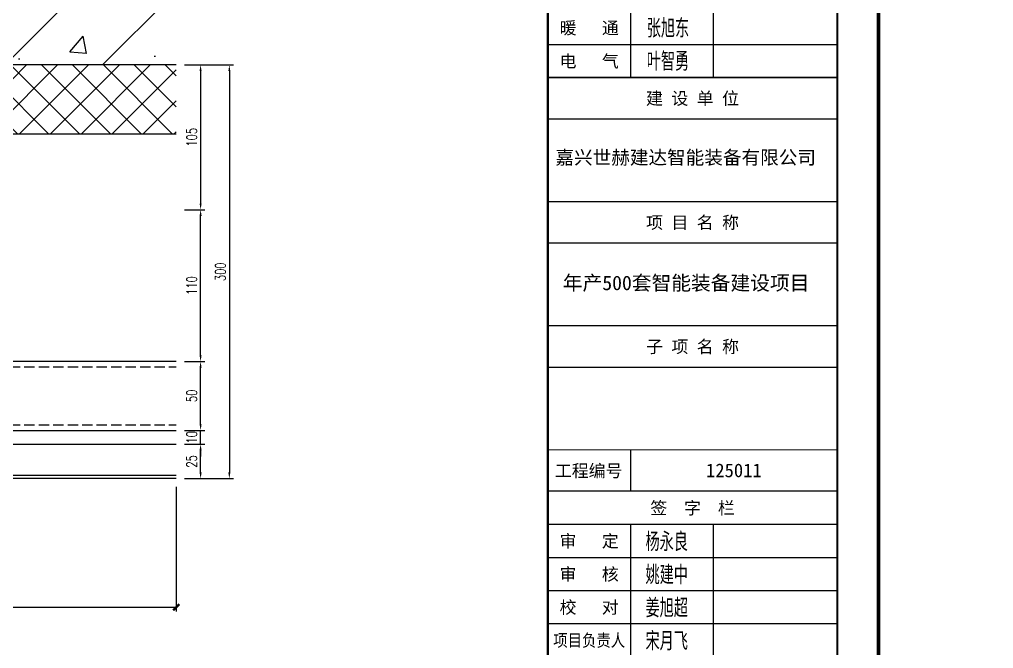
# Model space of a CAD drawing. Extents: x -160106 to 966792, y -663931 to 1550022.
# Drawn here: x -87081 to -86374, y -99236 to -98780 of the extents above; entities that cross this region are included whole.
import ezdxf
from ezdxf.enums import TextEntityAlignment as Align

# ---------------------------------------------------------------- set-up
doc = ezdxf.new("R2010")
doc.units = 0
doc.linetypes.add('ZN-DASH', pattern=[0.35, 0.25, -0.1])
for name, color, linetype in [('!ZN1-填充-8', 8, 'Continuous'), ('!ZN1-标注-173', 173, 'Continuous'), ('!ZN2-WALL-5', 5, 'Continuous'), ('!ZN3-铝板幕墙-3', 3, 'Continuous'), ('!ZN5-钢材投影-40', 40, 'Continuous'), ('!ZN6-虚线-8', 8, 'ZN-DASH'), ('0-cxFrame', 155, 'Continuous'), ('DIM', 173, 'Continuous'), ('qianming', 155, 'Continuous')]:
    doc.layers.add(name, color=color, linetype=linetype)
doc.layers.add('0-cxText', color=131, linetype='Continuous', lineweight=25)
doc.styles.add('BZHZ', font='bzxw', dxfattribs={"width": 0.8, "bigfont": 'bzhz'})
doc.styles.add('cx_biaoti', font='')
doc.styles.add('cx_tuming', font='simhei.ttf')
doc.styles.add('cx_tuqian1', font='')
doc.styles.add('DHTEXT-1', font='ROMANS.shx', dxfattribs={"width": 0.7, "bigfont": 'CHINESE.shx'})
doc.styles.add('ZNDimTStyle', font='ROMANS.shx', dxfattribs={"width": 0.7, "bigfont": 'CHINESE.shx'})
doc.styles.add('黑体', font='simhei.ttf', dxfattribs={"height": 12})
doc.styles.get('cx_biaoti').set_extended_font_data('SimSun')
doc.styles.get('cx_tuqian1').set_extended_font_data('SimSun')
doc.dimstyles.new('ZN3', dxfattribs={"dimscale": 3, "dimtxt": 2.5, "dimasz": 1.5, "dimexe": 1, "dimexo": 2, "dimgap": 0.9, "dimtad": 1, "dimdec": 0, "dimdsep": 46, "dimtxsty": 'DHTEXT-1', "dimblk": 'ARCHTICK', "dimcen": 2.5, "dimclrd": 173, "dimclre": 173, "dimclrt": 7, "dimazin": 2, "dimtfac": 1, "dimtix": 1, "dimtmove": 2, "dimatfit": 3, "dimfxl": 0, "dimarcsym": 0})
doc.dimstyles.new('ZN机械-3', dxfattribs={"dimscale": 3, "dimtxt": 2.5, "dimasz": 1.5, "dimexe": 1, "dimexo": 2, "dimgap": 0.9, "dimtad": 1, "dimdec": 0, "dimzin": 0, "dimdsep": 46, "dimtxsty": 'ZNDimTStyle', "dimcen": 2.5, "dimdle": 1, "dimclrd": 173, "dimclre": 173, "dimclrt": 7, "dimazin": 2, "dimtfac": 1, "dimtdec": 4, "dimtix": 1, "dimtmove": 2, "dimatfit": 3, "dimfxl": 0, "dimfrac": 2, "dimtolj": 1, "dimtzin": 0, "dimarcsym": 0})

# ---------------------------------------------------------------- blocks, each defined once
blk = doc.blocks.new('zjcx_lan_huiqian(Dragon)')
for p, q in [((-7000, -800), (0, -800)), ((-5000, -800), (-5000, -4800)), ((-3000, -800), (-3000, -4800)), ((-7000, -1600), (0, -1600)), ((-7000, -2400), (0, -2400)), ((-7000, -3200), (0, -3200)), ((-7000, -4000), (0, -4000))]:
    blk.add_line(p, q)
at = {"const_width": 30}
blk.add_lwpolyline([(-7000, 0), (0, 0)], dxfattribs=at)
blk.add_lwpolyline([(-7000, 0), (0, 0), (0, -4800), (-7000, -4800)], close=True, dxfattribs=at)
at = {"style": 'cx_biaoti'}
for s, p in [('会  签  栏', (-3500, -400)), ('建   筑', (-6000, -1200)), ('结   构', (-6000, -2000)), ('给排水', (-6000, -2800)), ('暖   通', (-6000, -3600)), ('电   气', (-6000, -4400))]:
    blk.add_text(s, height=300, dxfattribs=at).set_placement(p, align=Align.MIDDLE)
blk = doc.blocks.new('T-汇签(Dragon)')
at = {"layer": '0-cxFrame'}
blk.add_blockref('zjcx_lan_huiqian(Dragon)', (0, 0), dxfattribs=at)
at = {"layer": 'qianming', "style": 'BZHZ', "width": 0.8}
for s, p in [('黄岩峰', (-4094, -1189)), ('蒋松松', (-4094, -2789)), ('张旭东', (-4094, -3589)), ('叶智勇', (-4094, -4389))]:
    blk.add_text(s, height=450, dxfattribs=at).set_placement(p, align=Align.MIDDLE)
blk = doc.blocks.new('zjcx_lan_qianzi(Dragon)')
for p, q in [((-7000, 4800), (0, 4800)), ((-5000, 4800), (-5000, 0)), ((-3000, 4800), (-3000, 0)), ((-7000, 4000), (0, 4000)), ((-7000, 3200), (0, 3200)), ((-7000, 2400), (0, 2400)), ((-7000, 1600), (0, 1600)), ((-7000, 800), (0, 800))]:
    blk.add_line(p, q)
at = {"const_width": 30}
blk.add_lwpolyline([(-7000, 5600), (0, 5600)], dxfattribs=at)
blk.add_lwpolyline([(-7000, 5600), (0, 5600), (0, 0), (-7000, 0)], close=True, dxfattribs=at)
at = {"style": 'cx_biaoti'}
for s, p in [('签  字  栏', (-3500, 5200)), ('审   定', (-6000, 4400)), ('审   核', (-6000, 3600)), ('校   对', (-6000, 2800)), ('设   计', (-6000, 400))]:
    blk.add_text(s, height=300, dxfattribs=at).set_placement(p, align=Align.MIDDLE)
at = {"style": 'cx_biaoti', "width": 0.85}
for s, p in [('项目负责人', (-6000, 2000)), ('专业负责人', (-6000, 1200))]:
    blk.add_text(s, height=300, dxfattribs=at).set_placement(p, align=Align.MIDDLE)
blk = doc.blocks.new('T-签字(Dragon)')
at = {"layer": '0-cxFrame'}
blk.add_blockref('zjcx_lan_qianzi(Dragon)', (0, 0), dxfattribs=at)
at = {"layer": 'qianming', "style": 'BZHZ', "width": 0.8}
for s, p in [('杨永良', (-4124, 4400)), ('姚建中', (-4124, 3600)), ('姜旭超', (-4124, 2800)), ('宋月飞', (-4124, 2000)), ('宋月飞', (-4124, 1200)), ('叶佳超', (-4124, 400))]:
    blk.add_text(s, height=450, dxfattribs=at).set_placement(p, align=Align.MIDDLE)
blk = doc.blocks.new('zjcx_lan_xiangmu(Dragon)')
for p, q in [((-7000, 9000), (0, 9000)), ((-7000, 6000), (0, 6000)), ((-7000, 3000), (0, 3000)), ((-5000, 1000), (-5000, 0))]:
    blk.add_line(p, q)
at = {"const_width": 30}
for points in [[(-7000, 10000), (0, 10000)], [(-7000, 7000), (0, 7000)], [(-7000, 7000), (0, 7000)], [(-7000, 4000), (0, 4000)], [(-7000, 4000), (0, 4000)], [(-7000, 1000), (0, 1000)], [(-7000, 0), (0, 0)]]:
    blk.add_lwpolyline(points, dxfattribs=at)
blk.add_lwpolyline([(-7000, 10000), (0, 10000), (0, 0), (-7000, 0)], close=True)
at = {"style": 'cx_biaoti'}
for s, p in [('建 设 单 位', (-3500, 9500)), ('项 目 名 称', (-3500, 6500)), ('子 项 名 称', (-3500, 3500)), ('工程编号', (-6013, 500))]:
    blk.add_text(s, height=300, dxfattribs=at).set_placement(p, align=Align.MIDDLE)
blk = doc.blocks.new('T-项目(Dragon)')
blk.add_blockref('zjcx_lan_xiangmu(Dragon)', (0, 0))
at = {"color": 3, "style": 'cx_tuming'}
for s, height, p in [('嘉兴世赫建达智能装备有限公司', 330, (-6816, 7901)), ('年产500套智能装备建设项目 ', 350, (-6638, 4859))]:
    blk.add_text(s, height=height, dxfattribs=at).set_placement(p)
blk = doc.blocks.new('zjcx_T2(Dragon)')
at = {"layer": '0-cxFrame', "const_width": 50}
blk.add_lwpolyline([(-7000, 40000), (0, 40000), (0, 0), (-7000, 0)], close=True, dxfattribs=at)
at = {"layer": '0-cxFrame'}
for name, p in [('T-汇签(Dragon)', (0, 29800)), ('T-项目(Dragon)', (0, 15000)), ('T-签字(Dragon)', (0, 9400))]:
    blk.add_blockref(name, p, dxfattribs=at)
blk = doc.blocks.new('TK22.A2 L(Dragon)')
at = {"layer": '0-cxFrame', "color": 7, "const_width": 0.5}
blk.add_lwpolyline([(0, 0), (-594, 0), (-594, 420), (0, 420)], close=True, dxfattribs=at)
at = {"layer": '0-cxFrame', "const_width": 0.5}
for points in [[(-80, 10), (-574, 10), (-574, 410), (-80, 410)], [(-10, 10), (-80, 10), (-80, 410), (-10, 410)]]:
    blk.add_lwpolyline(points, close=True, dxfattribs=at)
at = {"layer": '0-cxFrame', "xscale": 0.01, "yscale": 0.01, "zscale": 0.01}
blk.add_blockref('zjcx_T2(Dragon)', (-10, 10), dxfattribs=at)
at = {"style": '黑体', "flags": 4}
blk.add_attdef('图幅', text='', height=3.3, dxfattribs=at).set_placement((-40, 3), align=Align.RIGHT)
at = {"layer": '0-cxText', "flags": 4}
for tag, height, style, p in [('建设单位', 3.5, 'cx_tuming', (-45, 240)), ('项目名称', 3.5, 'cx_tuming', (-45, 210)), ('子项名称', 3.5, 'cx_tuming', (-45, 180)), ('工程编号', 3.3, 'cx_tuqian1', (-35, 165)), ('图名1', 3.5, 'cx_tuming', (-45, 87)), ('图名2', 3.5, 'cx_tuming', (-45, 79)), ('图名3', 3.5, 'cx_tuming', (-45, 71)), ('出图日期', 3.3, 'cx_tuqian1', (-39, 60)), ('专业', 3.3, 'cx_tuqian1', (-55, 52)), ('图号', 3.3, 'cx_tuqian1', (-55, 44)), ('版次', 3.3, 'cx_tuqian1', (-20, 44))]:
    blk.add_attdef(tag, text='', height=height, dxfattribs=dict(at, style=style)).set_placement(p, align=Align.MIDDLE)
at = {"layer": 'Defpoints', "color": 6, "flags": 4}
for tag, height, style, p in [('tufu', 3.3, '黑体', (-12, 12)), ('dwfname', 4, 'cx_tuqian1', (-80, 3))]:
    blk.add_attdef(tag, text='', height=height, dxfattribs=dict(at, style=style)).set_placement(p, align=Align.RIGHT)
blk = doc.blocks.new('*U2077')
at = {"layer": '!ZN3-铝板幕墙-3'}
blk.add_line((13.5, -5), (381.23, -5), dxfattribs=at)
blk.add_lwpolyline([(381.23, -30), (10, -30, -0.414214), (8, -28), (8, -5), (10.5, -5), (10.5, -27, 0.414214), (11, -27.5), (381.23, -27.5)], format="xyb", dxfattribs=at)
blk = doc.blocks.new('*D2082')
at = {"layer": '!ZN1-标注-173', "color": 173, "lineweight": -2, "ltscale": 30, "transparency": 16777216}
for p, q in [((-86961.16, -98813.11), (-86925.57, -98813.11)), ((-86928.57, -98817.61), (-86928.57, -99108.61)), ((-86961.16, -99113.11), (-86925.57, -99113.11))]:
    blk.add_line(p, q, dxfattribs=at)
at = {"layer": '!ZN1-标注-173', "color": 173, "ltscale": 30, "transparency": 16777216}
for points in [[(-86929.32, -98817.61), (-86927.82, -98817.61), (-86928.57, -98813.11)], [(-86929.32, -99108.61), (-86927.82, -99108.61), (-86928.57, -99113.11)]]:
    blk.add_solid(points, dxfattribs=at)
at = {"layer": 'Defpoints', "color": 0, "ltscale": 30, "transparency": 16777216}
for p in [(-86967.16, -98813.11), (-86967.16, -99113.11), (-86928.57, -99113.11)]:
    blk.add_point(p, dxfattribs=at)
at = {"layer": '!ZN1-标注-173', "color": 7, "ltscale": 30, "transparency": 16777216, "insert": (-86935.02, -98963.11), "char_height": 7.5, "attachment_point": 5, "rotation": 90, "style": 'ZNDimTStyle'}
blk.add_mtext('\\A1;300', dxfattribs=at)
blk = doc.blocks.new('*D2078')
at = {"layer": '!ZN1-标注-173', "color": 173, "lineweight": -2, "ltscale": 20, "transparency": 16777216}
for p, q in [((-86961.16, -98918.11), (-86946.43, -98918.11)), ((-86949.43, -99023.61), (-86949.43, -98922.61)), ((-86961.16, -99028.11), (-86946.43, -99028.11))]:
    blk.add_line(p, q, dxfattribs=at)
at = {"layer": '!ZN1-标注-173', "color": 173, "ltscale": 20, "transparency": 16777216}
for points in [[(-86950.18, -98922.61), (-86948.68, -98922.61), (-86949.43, -98918.11)], [(-86950.18, -99023.61), (-86948.68, -99023.61), (-86949.43, -99028.11)]]:
    blk.add_solid(points, dxfattribs=at)
at = {"layer": 'Defpoints', "color": 0, "ltscale": 20, "transparency": 16777216}
for p in [(-86967.16, -98918.11), (-86949.43, -98918.11), (-86967.16, -99028.11)]:
    blk.add_point(p, dxfattribs=at)
at = {"layer": '!ZN1-标注-173', "color": 7, "ltscale": 20, "transparency": 16777216, "insert": (-86955.88, -98973.11), "char_height": 7.5, "attachment_point": 5, "rotation": 90, "style": 'ZNDimTStyle'}
blk.add_mtext('\\A1;110', dxfattribs=at)
blk = doc.blocks.new('*D2079')
at = {"layer": '!ZN1-标注-173', "color": 173, "lineweight": -2, "ltscale": 20, "transparency": 16777216}
for p, q in [((-86961.16, -99028.11), (-86946.43, -99028.11)), ((-86949.43, -99073.61), (-86949.43, -99032.61)), ((-86961.16, -99078.11), (-86946.43, -99078.11))]:
    blk.add_line(p, q, dxfattribs=at)
at = {"layer": '!ZN1-标注-173', "color": 173, "ltscale": 20, "transparency": 16777216}
for points in [[(-86950.18, -99032.61), (-86948.68, -99032.61), (-86949.43, -99028.11)], [(-86950.18, -99073.61), (-86948.68, -99073.61), (-86949.43, -99078.11)]]:
    blk.add_solid(points, dxfattribs=at)
at = {"layer": 'Defpoints', "color": 0, "ltscale": 20, "transparency": 16777216}
for p in [(-86967.16, -99028.11), (-86949.43, -99028.11), (-86967.16, -99078.11)]:
    blk.add_point(p, dxfattribs=at)
at = {"layer": '!ZN1-标注-173', "color": 7, "ltscale": 20, "transparency": 16777216, "insert": (-86955.88, -99053.11), "char_height": 7.5, "attachment_point": 5, "rotation": 90, "style": 'ZNDimTStyle'}
blk.add_mtext('\\A1;50', dxfattribs=at)
blk = doc.blocks.new('*D2080')
at = {"layer": '!ZN1-标注-173', "color": 173, "lineweight": -2, "ltscale": 20, "transparency": 16777216}
for p, q in [((-86949.43, -99073.61), (-86949.43, -99069.11)), ((-86961.16, -99078.11), (-86946.43, -99078.11)), ((-86949.43, -99088.11), (-86949.43, -99078.11)), ((-86961.16, -99088.11), (-86946.43, -99088.11)), ((-86949.43, -99092.61), (-86949.43, -99097.11))]:
    blk.add_line(p, q, dxfattribs=at)
at = {"layer": '!ZN1-标注-173', "color": 173, "ltscale": 20, "transparency": 16777216}
for points in [[(-86950.18, -99073.61), (-86948.68, -99073.61), (-86949.43, -99078.11)], [(-86950.18, -99092.61), (-86948.68, -99092.61), (-86949.43, -99088.11)]]:
    blk.add_solid(points, dxfattribs=at)
at = {"layer": 'Defpoints', "color": 0, "ltscale": 20, "transparency": 16777216}
for p in [(-86967.16, -99078.11), (-86949.43, -99078.11), (-86967.16, -99088.11)]:
    blk.add_point(p, dxfattribs=at)
at = {"layer": '!ZN1-标注-173', "color": 7, "ltscale": 20, "transparency": 16777216, "insert": (-86955.88, -99083.11), "char_height": 7.5, "attachment_point": 5, "rotation": 90, "style": 'ZNDimTStyle'}
blk.add_mtext('\\A1;10', dxfattribs=at)
blk = doc.blocks.new('*D2081')
at = {"layer": '!ZN1-标注-173', "color": 173, "lineweight": -2, "ltscale": 20, "transparency": 16777216}
for p, q in [((-86961.16, -99088.11), (-86946.43, -99088.11)), ((-86949.43, -99108.61), (-86949.43, -99092.61)), ((-86961.16, -99113.11), (-86946.43, -99113.11))]:
    blk.add_line(p, q, dxfattribs=at)
at = {"layer": '!ZN1-标注-173', "color": 173, "ltscale": 20, "transparency": 16777216}
for points in [[(-86950.18, -99092.61), (-86948.68, -99092.61), (-86949.43, -99088.11)], [(-86950.18, -99108.61), (-86948.68, -99108.61), (-86949.43, -99113.11)]]:
    blk.add_solid(points, dxfattribs=at)
at = {"layer": 'Defpoints', "color": 0, "ltscale": 20, "transparency": 16777216}
for p in [(-86967.16, -99088.11), (-86949.43, -99088.11), (-86967.16, -99113.11)]:
    blk.add_point(p, dxfattribs=at)
at = {"layer": '!ZN1-标注-173', "color": 7, "ltscale": 20, "transparency": 16777216, "insert": (-86955.88, -99100.61), "char_height": 7.5, "attachment_point": 5, "rotation": 90, "style": 'ZNDimTStyle'}
blk.add_mtext('\\A1;25', dxfattribs=at)
blk = doc.blocks.new('*D2083')
at = {"layer": '!ZN1-标注-173', "color": 173, "lineweight": -2, "ltscale": 20, "transparency": 16777216}
for p, q in [((-86961.16, -98813.11), (-86946.43, -98813.11)), ((-86949.43, -98817.61), (-86949.43, -98913.61)), ((-86961.16, -98918.11), (-86946.43, -98918.11))]:
    blk.add_line(p, q, dxfattribs=at)
at = {"layer": '!ZN1-标注-173', "color": 173, "ltscale": 20, "transparency": 16777216}
for points in [[(-86950.18, -98817.61), (-86948.68, -98817.61), (-86949.43, -98813.11)], [(-86950.18, -98913.61), (-86948.68, -98913.61), (-86949.43, -98918.11)]]:
    blk.add_solid(points, dxfattribs=at)
at = {"layer": 'Defpoints', "color": 0, "ltscale": 20, "transparency": 16777216}
for p in [(-86967.16, -98813.11), (-86967.16, -98918.11), (-86949.43, -98918.11)]:
    blk.add_point(p, dxfattribs=at)
at = {"layer": '!ZN1-标注-173', "color": 7, "ltscale": 20, "transparency": 16777216, "insert": (-86955.88, -98865.61), "char_height": 7.5, "attachment_point": 5, "rotation": 90, "style": 'ZNDimTStyle'}
blk.add_mtext('\\A1;105', dxfattribs=at)
blk = doc.blocks.new('_ArchTick')
at = {"color": 0, "linetype": 'ByBlock', "const_width": 0.4}
blk.add_lwpolyline([(-0.5, -0.5), (0.5, 0.5)], dxfattribs=at)
blk = doc.blocks.new('*D2087')
at = {"layer": 'Defpoints', "color": 0, "ltscale": 30, "transparency": 16777216}
for p in [(-87348.4, -99113.11), (-86967.16, -99113.11), (-86967.16, -99206.36)]:
    blk.add_point(p, dxfattribs=at)
at = {"layer": 'DIM', "color": 173, "linetype": 'ByBlock', "lineweight": -2, "ltscale": 30, "transparency": 16777216}
for p, q in [((-87348.4, -99119.11), (-87348.4, -99209.36)), ((-86967.16, -99119.11), (-86967.16, -99209.36)), ((-87348.4, -99206.36), (-86967.16, -99206.36))]:
    blk.add_line(p, q, dxfattribs=at)
at = {"layer": 'DIM', "color": 173, "lineweight": -2, "ltscale": 30, "transparency": 16777216, "xscale": 4.5, "yscale": 4.5, "zscale": 4.5, "rotation": 180}
blk.add_blockref('_ArchTick', (-87348.4, -99206.36), dxfattribs=at)
at = {"layer": 'DIM', "color": 173, "lineweight": -2, "ltscale": 30, "transparency": 16777216, "xscale": 4.5, "yscale": 4.5, "zscale": 4.5}
blk.add_blockref('_ArchTick', (-86967.16, -99206.36), dxfattribs=at)
at = {"layer": 'DIM', "color": 7, "ltscale": 30, "transparency": 16777216, "insert": (-87157.78, -99199.91), "char_height": 7.5, "attachment_point": 5, "style": 'DHTEXT-1'}
blk.add_mtext('DIM', dxfattribs=at)

msp = doc.modelspace()

# ---------------------------------------------------------------- hatches: boundary and pattern name
at = {"layer": '!ZN1-填充-8', "ltscale": 20}
h = msp.add_hatch(dxfattribs=at)
h.set_pattern_fill('钢筋混凝土', color=256, scale=20)
h.set_pattern_definition([(45, (-116173.964, -138290.256), (-35.35534, 35.35534), []), (50, (-116173.96, -138290.26), (143.45204, -12.55043), [15, -165]), (355, (-116173.96, -138290.26), (-27.75027, 150.43843), [12, -132]), (100.4514, (-116162.01, -138291.3), (115.70188, 137.8879), [12.74804, -140.22842]), (46.1842, (-116173.96, -138250.26), (213.4482, -33.1038), [22.5, -247.5]), (96.6356, (-116156.18, -138253.01), (186.9325, 194.8236), [19.1221, -210.3426]), (351.1842, (-116173.96, -138250.26), (186.9324, 194.8237), [18, -198]), (21, (-116153.96, -138260.26), (119.3814, -80.52378), [15, -165]), (326, (-116153.96, -138260.26), (48.66307, 145.03), [12, -132]), (71.4514, (-116144.02, -138266.97), (168.04453, 64.5061), [12.74804, -140.22842]), (37.5, (-116173.964, -138290.256), (2.43197, 66.57877), [0, -130.4, 0, -134, 0, -132.5]), (7.5, (-116173.964, -138290.256), (52.61391, 78.88234), [0, -76.4, 0, -127.4, 0, -50.5]), (327.5, (-116218.564, -138290.256), (106.76449, -4.510974), [0, -50, 0, -156, 0, -207]), (317.5, (-116238.56, -138290.26), (116.63723, 20.021), [0, -65, 0, -103.6, 0, -147])])
h.paths.add_polyline_path([(-87729.63, -98554.14), (-87729.63, -98813.11), (-86967.16, -98813.11), (-86967.16, -98554.14)])
at = {"layer": '!ZN1-填充-8'}
h = msp.add_hatch(dxfattribs=at)
h.set_pattern_fill('ANSI37', color=256, scale=10, style=0)
h.set_pattern_definition([(45, (-90774.69, -99234.253), (-11.22532, 11.22532), []), (135, (-90774.69, -99234.253), (-11.22532, -11.22532), [])])
h.paths.add_polyline_path([(-86967.16, -98863.11), (-86967.16, -98813.11), (-87729.63, -98813.11), (-87729.63, -98863.11)])

# ---------------------------------------------------------------- linework, layer by layer
msp.add_lwpolyline([(-87729.63, -98863.11), (-86967.16, -98863.11)], dxfattribs=at)
at = {"layer": '!ZN2-WALL-5', "ltscale": 20}
msp.add_line((-86967.16, -98813.11), (-87729.63, -98813.11), dxfattribs=at)
at = {"layer": '!ZN5-钢材投影-40'}
msp.add_lwpolyline([(-86967.16, -99028.11), (-87308.4, -99028.11), (-87308.4, -99078.11), (-86967.16, -99078.11)], dxfattribs=at)
at = {"layer": '!ZN6-虚线-8', "ltscale": 30}
for points in [[(-87308.4, -99032.11), (-86967.16, -99032.11)], [(-87308.4, -99074.11), (-86967.16, -99074.11)]]:
    msp.add_lwpolyline(points, dxfattribs=at)

# ---------------------------------------------------------------- block references
msp.add_blockref('*U2077', (-87348.4, -99083.11))
at = {"layer": '0-cxFrame', "xscale": 5, "yscale": 5, "zscale": 5}
msp.add_blockref('TK22.A2 L(Dragon)', (-83487.4, -99602.2), dxfattribs=at)
at = {"layer": '0-cxFrame'}
ref = msp.add_blockref('TK22.A2 L(Dragon)', (-86457.4, -99602.2), dxfattribs=dict(at, xscale=3, yscale=3, zscale=3))
ref.add_attrib('工程编号', '125011', dxfattribs={"layer": '0-cxText', "height": 9.9, "style": 'cx_tuqian1'}).set_placement((-86562.4, -99107.2), align=Align.MIDDLE)

# ---------------------------------------------------------------- dimensions: what is measured, and where the dimension line sits
at = {"layer": '!ZN1-标注-173', "ltscale": 30}
dim = msp.add_linear_dim(base=(-86928.57, -99113.11), p1=(-86967.16, -98813.11), p2=(-86967.16, -99113.11), angle=90, dimstyle='ZN机械-3', override={"dimfxl": 2, "dimarcsym": 1}, dxfattribs=at)
dim.commit()
dim.dimension.update_dxf_attribs({"geometry": '*D2082', "text_midpoint": (-86935.02, -98963.11)})
at = {"layer": '!ZN1-标注-173', "ltscale": 20}
for base, p1, p2, picture, middle in [((-86949.43, -98918.11), (-86967.16, -98813.11), (-86967.16, -98918.11), '*D2083', (-86955.88, -98865.61)), ((-86949.43, -98918.11), (-86967.16, -99028.11), (-86967.16, -98918.11), '*D2078', (-86955.88, -98973.11)), ((-86949.43, -99028.11), (-86967.16, -99078.11), (-86967.16, -99028.11), '*D2079', (-86955.88, -99053.11)), ((-86949.43, -99078.11), (-86967.16, -99088.11), (-86967.16, -99078.11), '*D2080', (-86955.88, -99083.11)), ((-86949.43, -99088.11), (-86967.16, -99113.11), (-86967.16, -99088.11), '*D2081', (-86955.88, -99100.61))]:
    dim = msp.add_linear_dim(base=base, p1=p1, p2=p2, angle=90, dimstyle='ZN机械-3', override={"dimasz": 1.5}, dxfattribs=at)
    dim.commit()
    dim.dimension.update_dxf_attribs({"geometry": picture, "text_midpoint": middle})
at = {"layer": 'DIM', "ltscale": 30}
dim = msp.add_linear_dim(base=(-86967.16, -99206.36), p1=(-87348.4, -99113.11), p2=(-86967.16, -99113.11), text='DIM', dimstyle='ZN3', dxfattribs=at)
dim.commit()
dim.dimension.update_dxf_attribs({"geometry": '*D2087', "text_midpoint": (-87157.78, -99199.91)})

doc.saveas('drawing.dxf')
